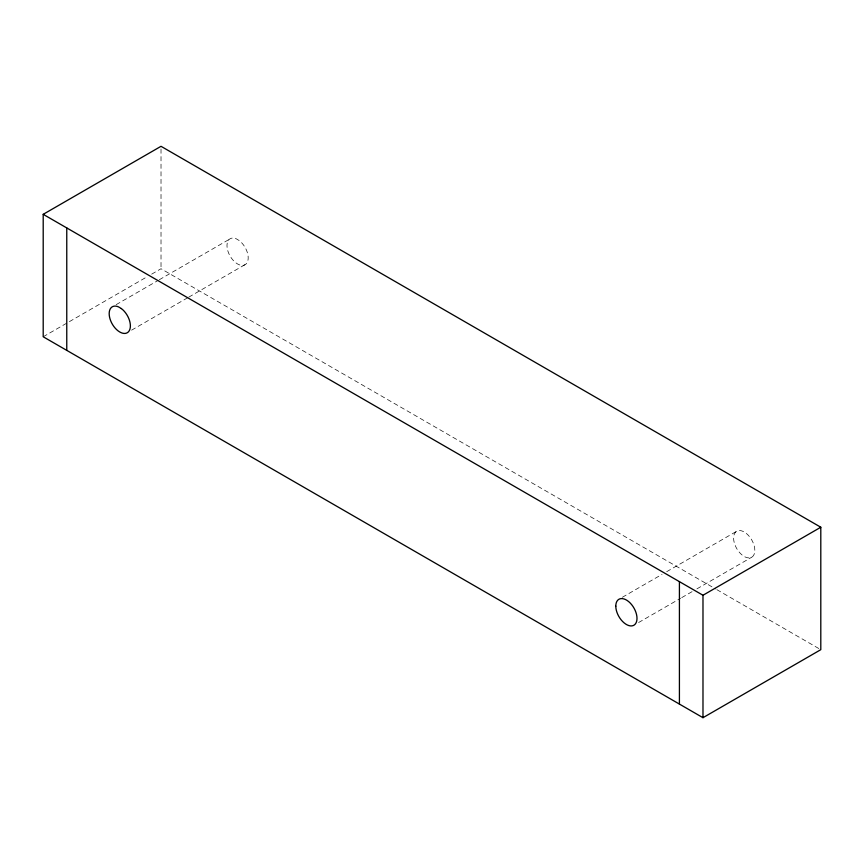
<?xml version="1.0" encoding="UTF-8"?>
<svg xmlns="http://www.w3.org/2000/svg" width="864" height="864" viewBox="0 0 864 864"><rect width="100%" height="100%" fill="white"/><g stroke="black" fill="none" stroke-linecap="round" stroke-linejoin="round"><path stroke-width="0.65" stroke-dasharray="4.32 3.24" d="M43.2 336.766L147.02 276.826M151.686 274.136L161.017 268.747L715.705 588.989M116.143 304.668L158.134 280.422M159.3 279.742L229.295 239.339M131.587 330.156L187.574 297.821M188.741 297.151L245.905 264.146M622.361 597.272L662.029 574.376M666.695 571.676L736.679 531.274M638.604 622.534L680.594 598.288M681.761 597.607L692.258 591.548M696.924 588.859L751.756 557.204M716.872 589.669L820.8 649.674M161.017 148.997L161.017 268.747M239.155 240.527L236.39 238.874A15.001 8.662 60 0 0 228.56 252.936A15.001 8.662 60 0 0 246.445 263.596A15.001 8.662 60 0 0 239.155 240.527M733.612 538.175A15.001 8.662 60 0 0 749.563 557.896A15.001 8.662 60 0 0 749.477 536.63A15.001 8.662 60 0 0 733.612 538.175"/><path stroke-width="1.3" d="M43.2 214.326L161.017 146.308L820.8 527.234L820.8 649.674L702.983 717.692L43.2 336.766L43.2 214.326L702.983 595.253L820.8 527.234M702.983 595.253L702.983 717.692M679.417 581.645L679.417 704.084M66.766 227.934L66.766 350.374M121.338 308.556L118.573 306.904A15.001 8.662 60 0 0 110.743 320.954A15.001 8.662 60 0 0 128.628 331.625A15.001 8.662 60 0 0 121.338 308.556M615.794 606.193A15.001 8.662 60 0 0 631.746 625.914A15.001 8.662 60 0 0 631.66 604.66A15.001 8.662 60 0 0 615.794 606.193"/></g></svg>
